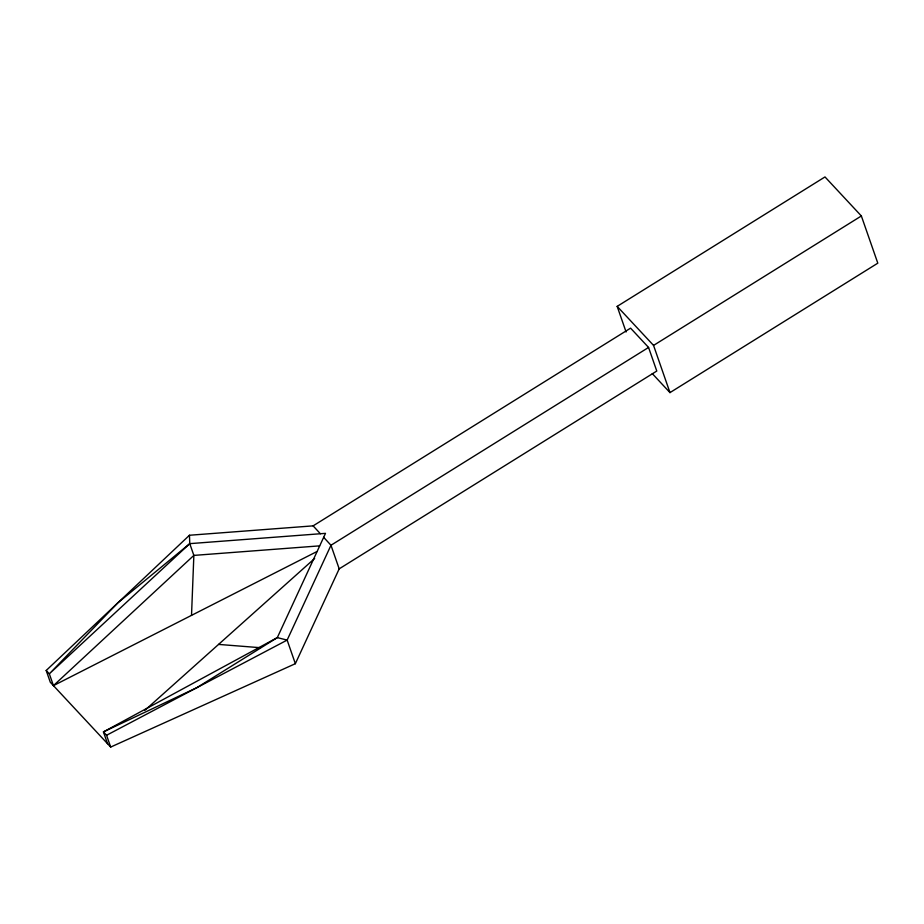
<?xml version="1.0" encoding="UTF-8"?>
<svg xmlns="http://www.w3.org/2000/svg" width="924" height="924" viewBox="0 0 924 924"><rect width="100%" height="100%" fill="white"/><g stroke="black" fill="none" stroke-linecap="round" stroke-linejoin="round"><path stroke-width="1.39" d="M191.522 615.372L193.855 555.405L189.767 543.647L189.466 535.25L313.121 525.86L630.584 328.147L648.567 347.447L656.779 371.044L339.189 568.849L295.357 663.686L110.684 747.066L50.312 682.27L46.2 670.477L189.466 535.25M46.2 670.477L49.33 673.839L53.442 685.631L193.855 555.405L319.589 545.865M189.767 543.647L49.33 673.839L117.833 602.864L189.767 543.647L325.502 533.356L277.315 637.618L196.858 687.675L103.442 731.9L107.542 743.704M144.906 710.29L314.645 558.477M626.091 331.982L617.174 306.375L824.993 176.934L861.364 215.973L877.8 263.167L669.981 392.608L652.286 373.608M648.567 347.447L330.977 545.264L287.145 640.089L106.572 735.273L103.442 731.9L277.315 637.618L287.145 640.089L295.357 663.686M669.981 392.608L653.557 345.414L861.364 215.973M53.442 685.631L316.805 551.616M218.572 644.409L259.979 647.678M617.174 306.375L653.557 345.414M313.121 525.86L320.374 533.749M323.666 537.318L330.977 545.264L339.189 568.849M106.572 735.273L110.684 747.066"/></g></svg>
